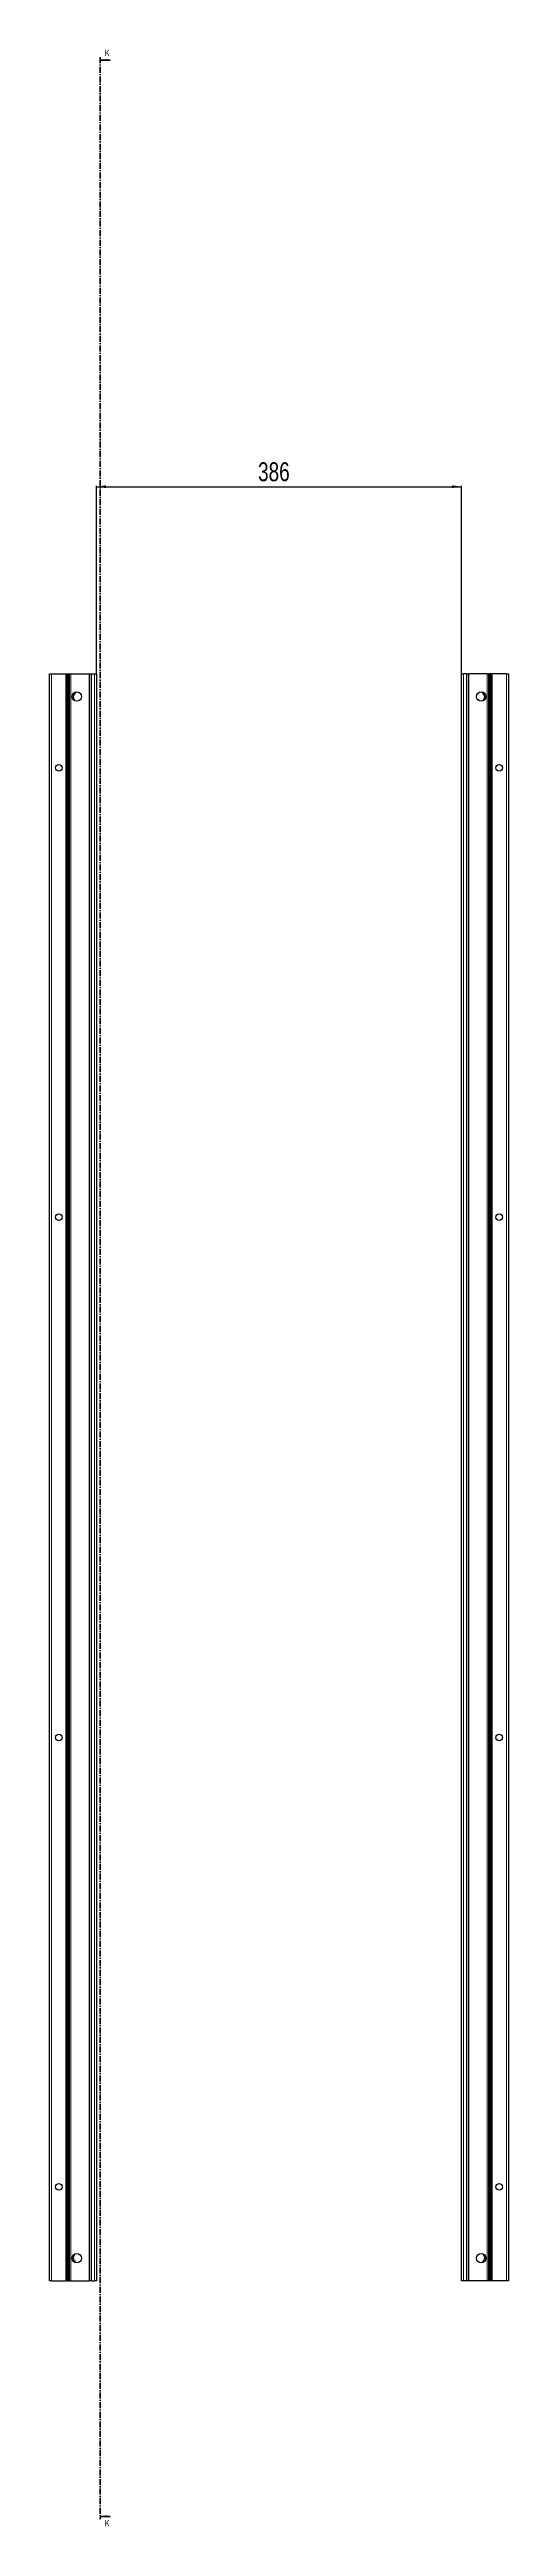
# Model space of a CAD drawing. Header units: millimetres. Extents: x -199 to 4366, y -1747 to 1507.
# Drawn here: x 2007 to 2493, y -1111 to 1507 of the extents above; entities that cross this region are included whole.
import ezdxf

# ---------------------------------------------------------------- set-up
doc = ezdxf.new("R2010")
doc.units = ezdxf.units.MM
doc.linetypes.add('CENTER', pattern=[10.16, 6.35, -1.27, 1.27, -1.27])
doc.layers.add('FORMAT', color=7, linetype='Continuous')
doc.styles.add('SLDTEXTSTYLE0', font='TXT', dxfattribs={"width": 0.75})
doc.dimstyles.new('SLDDIMSTYLE0', dxfattribs={"dimtxt": 20, "dimasz": 10, "dimexe": 0, "dimexo": 0.0625, "dimgap": 5, "dimtad": 2, "dimdec": 1, "dimrnd": 1e-09, "dimzin": 12, "dimdsep": 46, "dimtxsty": 'SLDTEXTSTYLE0', "dimsah": 1, "dimcen": 0.09, "dimadec": 0, "dimazin": 3, "dimtfac": 1, "dimtofl": 0, "dimtmove": 0, "dimatfit": 3, "dimfxl": 0, "dimfrac": 2, "dimtolj": 1, "dimtzin": 12, "dimarcsym": 0})

# ---------------------------------------------------------------- blocks, each defined once
blk = doc.blocks.new('_D_4')
at = {"layer": 'FORMAT'}
for p, q in [((2057.1, 847.2), (2057.1, 1046)), ((2057.1, 1045), (2443.1, 1045)), ((2443.1, 847.2), (2443.1, 1046))]:
    blk.add_line(p, q, dxfattribs=at)
for points in [[(2057.1, 1045), (2067.1, 1043.5), (2067.1, 1046.5)], [(2443.1, 1045), (2433.1, 1046.5), (2433.1, 1043.5)]]:
    blk.add_solid(points, dxfattribs=at)
at = {"layer": 'FORMAT', "insert": (2227.9, 1070.8), "char_height": 20, "attachment_point": 1, "style": 'SLDTEXTSTYLE0'}
blk.add_mtext('386', dxfattribs=at)

msp = doc.modelspace()

# ---------------------------------------------------------------- linework, layer by layer
at = {"color": 7, "linetype": 'CENTER', "lineweight": 35}
msp.add_line((2060.78, 1499.09), (2060.78, -1103.67), dxfattribs=at)
at = {"color": 7, "linetype": 'Continuous', "lineweight": 35}
for p, q in [((2071.42, 1496.09), (2060.78, 1496.09)), ((2071.42, -1100.67), (2060.78, -1100.67))]:
    msp.add_line(p, q, dxfattribs=at)
at = {"color": 7, "linetype": 'Continuous', "lineweight": 25}
for p, q in [((2007.35, -851.79), (2007.35, 847.21)), ((2007.35, 847.21), (2009.35, 847.21)), ((2009.35, 847.21), (2024.7, 847.21)), ((2024.7, 847.21), (2025.35, 847.21)), ((2025.35, 823.46), (2025.35, 847.21)), ((2025.35, 847.21), (2025.94, 847.21)), ((2025.94, 847.21), (2027.14, 847.21)), ((2027.14, 847.21), (2027.14, -851.79)), ((2027.14, 847.21), (2027.18, 847.21)), ((2027.18, 847.21), (2027.18, -851.79)), ((2027.18, 847.21), (2028.38, 847.21)), ((2028.38, 847.21), (2029.8, 847.21)), ((2029.8, 847.21), (2049.2, 847.21)), ((2049.2, 847.21), (2049.85, 847.21)), ((2049.85, -851.79), (2049.85, 847.21)), ((2049.85, 847.21), (2051.85, 847.21)), ((2051.85, 847.21), (2055.05, 847.21)), ((2055.05, 847.21), (2057.05, 847.21)), ((2057.05, 847.21), (2057.05, -851.79)), ((2443.05, -851.79), (2443.05, 847.21)), ((2443.05, 847.21), (2445.05, 847.21)), ((2448.25, 847.21), (2445.05, 847.21)), ((2448.25, 847.21), (2450.25, 847.21)), ((2450.25, 847.21), (2450.25, -851.79)), ((2450.25, 847.21), (2450.9, 847.21)), ((2470.3, 847.21), (2450.9, 847.21)), ((2470.3, 847.21), (2471.72, 847.21)), ((2472.92, 847.21), (2471.72, 847.21)), ((2472.92, -851.79), (2472.92, 847.21)), ((2472.96, 847.21), (2472.92, 847.21)), ((2472.96, -851.79), (2472.96, 847.21)), ((2474.16, 847.21), (2472.96, 847.21)), ((2474.16, 847.21), (2474.75, 847.21)), ((2474.75, 847.21), (2474.75, 823.46)), ((2474.75, 847.21), (2475.4, 847.21)), ((2490.75, 847.21), (2475.4, 847.21)), ((2490.75, 847.21), (2492.75, 847.21)), ((2492.75, 847.21), (2492.75, -851.79)), ((2025.41, 823.35), (2025.35, 823.46)), ((2025.35, 823.46), (2025.35, 821.96)), ((2025.35, 821.96), (2025.41, 822.06)), ((2025.35, 773.46), (2025.35, 821.96)), ((2025.41, 822.06), (2025.41, 823.35)), ((2035.4, 827.73), (2035.4, 828.14)), ((2464.7, 828.14), (2464.7, 827.73)), ((2474.75, 823.46), (2474.69, 823.35)), ((2474.69, 823.35), (2474.69, 822.06)), ((2474.69, 822.06), (2474.75, 821.96)), ((2474.75, 821.96), (2474.75, 823.46)), ((2474.75, 821.96), (2474.75, 773.46)), ((2025.41, 773.35), (2025.35, 773.46)), ((2025.35, 773.46), (2025.35, 771.96)), ((2025.35, 771.96), (2025.41, 772.06)), ((2025.35, 723.46), (2025.35, 771.96)), ((2025.41, 772.06), (2025.41, 773.35)), ((2474.75, 773.46), (2474.69, 773.35)), ((2474.69, 773.35), (2474.69, 772.06)), ((2474.69, 772.06), (2474.75, 771.96)), ((2474.75, 771.96), (2474.75, 773.46)), ((2474.75, 771.96), (2474.75, 723.46)), ((2025.41, 723.35), (2025.35, 723.46)), ((2025.35, 723.46), (2025.35, 721.96)), ((2025.35, 721.96), (2025.41, 722.06)), ((2025.35, 673.46), (2025.35, 721.96)), ((2025.41, 722.06), (2025.41, 723.35)), ((2474.75, 723.46), (2474.69, 723.35)), ((2474.69, 723.35), (2474.69, 722.06)), ((2474.69, 722.06), (2474.75, 721.96)), ((2474.75, 721.96), (2474.75, 723.46)), ((2474.75, 721.96), (2474.75, 673.46)), ((2025.41, 673.35), (2025.35, 673.46)), ((2025.35, 673.46), (2025.35, 671.96)), ((2025.35, 671.96), (2025.41, 672.06)), ((2025.35, 623.46), (2025.35, 671.96)), ((2025.41, 672.06), (2025.41, 673.35)), ((2474.75, 673.46), (2474.69, 673.35)), ((2474.69, 673.35), (2474.69, 672.06)), ((2474.69, 672.06), (2474.75, 671.96)), ((2474.75, 671.96), (2474.75, 673.46)), ((2474.75, 671.96), (2474.75, 623.46)), ((2025.41, 623.35), (2025.35, 623.46)), ((2025.35, 623.46), (2025.35, 621.96)), ((2025.35, 621.96), (2025.41, 622.06)), ((2025.35, 573.46), (2025.35, 621.96)), ((2025.41, 622.06), (2025.41, 623.35)), ((2474.75, 623.46), (2474.69, 623.35)), ((2474.69, 623.35), (2474.69, 622.06)), ((2474.69, 622.06), (2474.75, 621.96)), ((2474.75, 621.96), (2474.75, 623.46)), ((2474.75, 621.96), (2474.75, 573.46)), ((2025.41, 573.35), (2025.35, 573.46)), ((2025.35, 573.46), (2025.35, 571.96)), ((2025.35, 571.96), (2025.41, 572.06)), ((2025.35, 523.46), (2025.35, 571.96)), ((2025.41, 572.06), (2025.41, 573.35)), ((2474.75, 573.46), (2474.69, 573.35)), ((2474.69, 573.35), (2474.69, 572.06)), ((2474.69, 572.06), (2474.75, 571.96)), ((2474.75, 571.96), (2474.75, 573.46)), ((2474.75, 571.96), (2474.75, 523.46)), ((2025.41, 523.35), (2025.35, 523.46)), ((2025.35, 523.46), (2025.35, 521.96)), ((2025.35, 521.96), (2025.41, 522.06)), ((2025.35, 473.46), (2025.35, 521.96)), ((2025.41, 522.06), (2025.41, 523.35)), ((2474.75, 523.46), (2474.69, 523.35)), ((2474.69, 523.35), (2474.69, 522.06)), ((2474.69, 522.06), (2474.75, 521.96)), ((2474.75, 521.96), (2474.75, 523.46)), ((2474.75, 521.96), (2474.75, 473.46)), ((2025.41, 473.35), (2025.35, 473.46)), ((2025.35, 473.46), (2025.35, 471.96)), ((2025.35, 471.96), (2025.41, 472.06)), ((2025.35, 423.46), (2025.35, 471.96)), ((2025.41, 472.06), (2025.41, 473.35)), ((2474.75, 473.46), (2474.69, 473.35)), ((2474.69, 473.35), (2474.69, 472.06)), ((2474.69, 472.06), (2474.75, 471.96)), ((2474.75, 471.96), (2474.75, 473.46)), ((2474.75, 471.96), (2474.75, 423.46)), ((2025.41, 423.35), (2025.35, 423.46)), ((2025.35, 423.46), (2025.35, 421.96)), ((2025.35, 421.96), (2025.41, 422.06)), ((2025.35, 373.46), (2025.35, 421.96)), ((2025.41, 422.06), (2025.41, 423.35)), ((2474.75, 423.46), (2474.69, 423.35)), ((2474.69, 423.35), (2474.69, 422.06)), ((2474.69, 422.06), (2474.75, 421.96)), ((2474.75, 421.96), (2474.75, 423.46)), ((2474.75, 421.96), (2474.75, 373.46)), ((2025.41, 373.35), (2025.35, 373.46)), ((2025.35, 373.46), (2025.35, 371.96)), ((2025.35, 371.96), (2025.41, 372.06)), ((2025.35, 323.46), (2025.35, 371.96)), ((2025.41, 372.06), (2025.41, 373.35)), ((2474.75, 373.46), (2474.69, 373.35)), ((2474.69, 373.35), (2474.69, 372.06)), ((2474.69, 372.06), (2474.75, 371.96)), ((2474.75, 371.96), (2474.75, 373.46)), ((2474.75, 371.96), (2474.75, 323.46)), ((2025.41, 323.35), (2025.35, 323.46)), ((2025.35, 323.46), (2025.35, 321.96)), ((2025.35, 321.96), (2025.41, 322.06)), ((2025.35, 273.46), (2025.35, 321.96)), ((2025.41, 322.06), (2025.41, 323.35)), ((2474.75, 323.46), (2474.69, 323.35)), ((2474.69, 323.35), (2474.69, 322.06)), ((2474.69, 322.06), (2474.75, 321.96)), ((2474.75, 321.96), (2474.75, 323.46)), ((2474.75, 321.96), (2474.75, 273.46)), ((2025.41, 273.35), (2025.35, 273.46)), ((2025.35, 273.46), (2025.35, 271.96)), ((2025.35, 271.96), (2025.41, 272.06)), ((2025.35, 223.46), (2025.35, 271.96)), ((2025.41, 272.06), (2025.41, 273.35)), ((2474.75, 273.46), (2474.69, 273.35)), ((2474.69, 273.35), (2474.69, 272.06)), ((2474.69, 272.06), (2474.75, 271.96)), ((2474.75, 271.96), (2474.75, 273.46)), ((2474.75, 271.96), (2474.75, 223.46)), ((2025.41, 223.35), (2025.35, 223.46)), ((2025.35, 223.46), (2025.35, 221.96)), ((2025.35, 221.96), (2025.41, 222.06)), ((2025.35, 173.46), (2025.35, 221.96)), ((2025.41, 222.06), (2025.41, 223.35)), ((2474.75, 223.46), (2474.69, 223.35)), ((2474.69, 223.35), (2474.69, 222.06)), ((2474.69, 222.06), (2474.75, 221.96)), ((2474.75, 221.96), (2474.75, 223.46)), ((2474.75, 221.96), (2474.75, 173.46)), ((2025.41, 173.35), (2025.35, 173.46)), ((2025.35, 173.46), (2025.35, 171.96)), ((2025.35, 171.96), (2025.41, 172.06)), ((2025.35, 123.46), (2025.35, 171.96)), ((2025.41, 172.06), (2025.41, 173.35)), ((2474.75, 173.46), (2474.69, 173.35)), ((2474.69, 173.35), (2474.69, 172.06)), ((2474.69, 172.06), (2474.75, 171.96)), ((2474.75, 171.96), (2474.75, 173.46)), ((2474.75, 171.96), (2474.75, 123.46)), ((2025.41, 123.35), (2025.35, 123.46)), ((2025.35, 123.46), (2025.35, 121.96)), ((2025.35, 121.96), (2025.41, 122.06)), ((2025.35, 73.46), (2025.35, 121.96)), ((2025.41, 122.06), (2025.41, 123.35)), ((2474.75, 123.46), (2474.69, 123.35)), ((2474.69, 123.35), (2474.69, 122.06)), ((2474.69, 122.06), (2474.75, 121.96)), ((2474.75, 121.96), (2474.75, 123.46)), ((2474.75, 121.96), (2474.75, 73.46)), ((2025.41, 73.35), (2025.35, 73.46)), ((2025.35, 73.46), (2025.35, 71.96)), ((2025.35, 71.96), (2025.41, 72.06)), ((2025.35, 23.46), (2025.35, 71.96)), ((2025.41, 72.06), (2025.41, 73.35)), ((2474.75, 73.46), (2474.69, 73.35)), ((2474.69, 73.35), (2474.69, 72.06)), ((2474.69, 72.06), (2474.75, 71.96)), ((2474.75, 71.96), (2474.75, 73.46)), ((2474.75, 71.96), (2474.75, 23.46)), ((2025.41, 23.35), (2025.35, 23.46)), ((2025.35, 23.46), (2025.35, 21.96)), ((2025.35, 21.96), (2025.41, 22.06)), ((2025.35, -26.54), (2025.35, 21.96)), ((2025.41, 22.06), (2025.41, 23.35)), ((2474.75, 23.46), (2474.69, 23.35)), ((2474.69, 23.35), (2474.69, 22.06)), ((2474.69, 22.06), (2474.75, 21.96)), ((2474.75, 21.96), (2474.75, 23.46)), ((2474.75, 21.96), (2474.75, -26.54)), ((2025.41, -26.65), (2025.35, -26.54)), ((2025.35, -26.54), (2025.35, -28.04)), ((2025.35, -28.04), (2025.41, -27.94)), ((2025.35, -76.54), (2025.35, -28.04)), ((2025.41, -27.94), (2025.41, -26.65)), ((2474.75, -26.54), (2474.69, -26.65)), ((2474.69, -26.65), (2474.69, -27.94)), ((2474.69, -27.94), (2474.75, -28.04)), ((2474.75, -28.04), (2474.75, -26.54)), ((2474.75, -28.04), (2474.75, -76.54)), ((2025.41, -76.65), (2025.35, -76.54)), ((2025.35, -76.54), (2025.35, -78.04)), ((2025.35, -78.04), (2025.41, -77.94)), ((2025.35, -126.54), (2025.35, -78.04)), ((2025.41, -77.94), (2025.41, -76.65)), ((2474.75, -76.54), (2474.69, -76.65)), ((2474.69, -76.65), (2474.69, -77.94)), ((2474.69, -77.94), (2474.75, -78.04)), ((2474.75, -78.04), (2474.75, -76.54)), ((2474.75, -78.04), (2474.75, -126.54)), ((2025.41, -126.65), (2025.35, -126.54)), ((2025.35, -126.54), (2025.35, -128.04)), ((2025.35, -128.04), (2025.41, -127.94)), ((2025.35, -176.54), (2025.35, -128.04)), ((2025.41, -127.94), (2025.41, -126.65)), ((2474.75, -126.54), (2474.69, -126.65)), ((2474.69, -126.65), (2474.69, -127.94)), ((2474.69, -127.94), (2474.75, -128.04)), ((2474.75, -128.04), (2474.75, -126.54)), ((2474.75, -128.04), (2474.75, -176.54)), ((2025.41, -176.65), (2025.35, -176.54)), ((2025.35, -176.54), (2025.35, -178.04)), ((2025.35, -178.04), (2025.41, -177.94)), ((2025.35, -226.54), (2025.35, -178.04)), ((2025.41, -177.94), (2025.41, -176.65)), ((2474.75, -176.54), (2474.69, -176.65)), ((2474.69, -176.65), (2474.69, -177.94)), ((2474.69, -177.94), (2474.75, -178.04)), ((2474.75, -178.04), (2474.75, -176.54)), ((2474.75, -178.04), (2474.75, -226.54)), ((2025.41, -226.65), (2025.35, -226.54)), ((2025.35, -226.54), (2025.35, -228.04)), ((2025.35, -228.04), (2025.41, -227.94)), ((2025.35, -276.54), (2025.35, -228.04)), ((2025.41, -227.94), (2025.41, -226.65)), ((2474.75, -226.54), (2474.69, -226.65)), ((2474.69, -226.65), (2474.69, -227.94)), ((2474.69, -227.94), (2474.75, -228.04)), ((2474.75, -228.04), (2474.75, -226.54)), ((2474.75, -228.04), (2474.75, -276.54)), ((2025.41, -276.65), (2025.35, -276.54)), ((2025.35, -276.54), (2025.35, -278.04)), ((2025.35, -278.04), (2025.41, -277.94)), ((2025.35, -326.54), (2025.35, -278.04)), ((2025.41, -277.94), (2025.41, -276.65)), ((2474.75, -276.54), (2474.69, -276.65)), ((2474.69, -276.65), (2474.69, -277.94)), ((2474.69, -277.94), (2474.75, -278.04)), ((2474.75, -278.04), (2474.75, -276.54)), ((2474.75, -278.04), (2474.75, -326.54)), ((2025.41, -326.65), (2025.35, -326.54)), ((2025.35, -326.54), (2025.35, -328.04)), ((2025.35, -328.04), (2025.41, -327.94)), ((2025.35, -376.54), (2025.35, -328.04)), ((2025.41, -327.94), (2025.41, -326.65)), ((2474.75, -326.54), (2474.69, -326.65)), ((2474.69, -326.65), (2474.69, -327.94)), ((2474.69, -327.94), (2474.75, -328.04)), ((2474.75, -328.04), (2474.75, -326.54)), ((2474.75, -328.04), (2474.75, -376.54)), ((2025.41, -376.65), (2025.35, -376.54)), ((2025.35, -376.54), (2025.35, -378.04)), ((2025.35, -378.04), (2025.41, -377.94)), ((2025.35, -426.54), (2025.35, -378.04)), ((2025.41, -377.94), (2025.41, -376.65)), ((2474.75, -376.54), (2474.69, -376.65)), ((2474.69, -376.65), (2474.69, -377.94)), ((2474.69, -377.94), (2474.75, -378.04)), ((2474.75, -378.04), (2474.75, -376.54)), ((2474.75, -378.04), (2474.75, -426.54)), ((2025.41, -426.65), (2025.35, -426.54)), ((2025.35, -426.54), (2025.35, -428.04)), ((2025.35, -428.04), (2025.41, -427.94)), ((2025.35, -476.54), (2025.35, -428.04)), ((2025.41, -427.94), (2025.41, -426.65)), ((2474.75, -426.54), (2474.69, -426.65)), ((2474.69, -426.65), (2474.69, -427.94)), ((2474.69, -427.94), (2474.75, -428.04)), ((2474.75, -428.04), (2474.75, -426.54)), ((2474.75, -428.04), (2474.75, -476.54)), ((2025.41, -476.65), (2025.35, -476.54)), ((2025.35, -476.54), (2025.35, -478.04)), ((2025.35, -478.04), (2025.41, -477.94)), ((2025.35, -526.54), (2025.35, -478.04)), ((2025.41, -477.94), (2025.41, -476.65)), ((2474.75, -476.54), (2474.69, -476.65)), ((2474.69, -476.65), (2474.69, -477.94)), ((2474.69, -477.94), (2474.75, -478.04)), ((2474.75, -478.04), (2474.75, -476.54)), ((2474.75, -478.04), (2474.75, -526.54)), ((2025.41, -526.65), (2025.35, -526.54)), ((2025.35, -526.54), (2025.35, -528.04)), ((2025.35, -528.04), (2025.41, -527.94)), ((2025.35, -576.54), (2025.35, -528.04)), ((2025.41, -527.94), (2025.41, -526.65)), ((2474.75, -526.54), (2474.69, -526.65)), ((2474.69, -526.65), (2474.69, -527.94)), ((2474.69, -527.94), (2474.75, -528.04)), ((2474.75, -528.04), (2474.75, -526.54)), ((2474.75, -528.04), (2474.75, -576.54)), ((2025.41, -576.65), (2025.35, -576.54)), ((2025.35, -576.54), (2025.35, -578.04)), ((2025.35, -578.04), (2025.41, -577.94)), ((2025.35, -626.54), (2025.35, -578.04)), ((2025.41, -577.94), (2025.41, -576.65)), ((2474.75, -576.54), (2474.69, -576.65)), ((2474.69, -576.65), (2474.69, -577.94)), ((2474.69, -577.94), (2474.75, -578.04)), ((2474.75, -578.04), (2474.75, -576.54)), ((2474.75, -578.04), (2474.75, -626.54)), ((2025.41, -626.65), (2025.35, -626.54)), ((2025.35, -626.54), (2025.35, -628.04)), ((2025.35, -628.04), (2025.41, -627.94)), ((2025.35, -676.54), (2025.35, -628.04)), ((2025.41, -627.94), (2025.41, -626.65)), ((2474.75, -626.54), (2474.69, -626.65)), ((2474.69, -626.65), (2474.69, -627.94)), ((2474.69, -627.94), (2474.75, -628.04)), ((2474.75, -628.04), (2474.75, -626.54)), ((2474.75, -628.04), (2474.75, -676.54)), ((2025.41, -676.65), (2025.35, -676.54)), ((2025.35, -676.54), (2025.35, -678.04)), ((2025.35, -678.04), (2025.41, -677.94)), ((2025.35, -726.54), (2025.35, -678.04)), ((2025.41, -677.94), (2025.41, -676.65)), ((2474.75, -676.54), (2474.69, -676.65)), ((2474.69, -676.65), (2474.69, -677.94)), ((2474.69, -677.94), (2474.75, -678.04)), ((2474.75, -678.04), (2474.75, -676.54)), ((2474.75, -678.04), (2474.75, -726.54)), ((2025.41, -726.65), (2025.35, -726.54)), ((2025.35, -726.54), (2025.35, -728.04)), ((2025.35, -728.04), (2025.41, -727.94)), ((2025.35, -776.54), (2025.35, -728.04)), ((2025.41, -727.94), (2025.41, -726.65)), ((2474.75, -726.54), (2474.69, -726.65)), ((2474.69, -726.65), (2474.69, -727.94)), ((2474.69, -727.94), (2474.75, -728.04)), ((2474.75, -728.04), (2474.75, -726.54)), ((2474.75, -728.04), (2474.75, -776.54)), ((2025.41, -776.65), (2025.35, -776.54)), ((2025.35, -776.54), (2025.35, -778.04)), ((2025.35, -778.04), (2025.41, -777.94)), ((2025.35, -826.54), (2025.35, -778.04)), ((2025.41, -777.94), (2025.41, -776.65)), ((2474.75, -776.54), (2474.69, -776.65)), ((2474.69, -776.65), (2474.69, -777.94)), ((2474.69, -777.94), (2474.75, -778.04)), ((2474.75, -778.04), (2474.75, -776.54)), ((2474.75, -778.04), (2474.75, -826.54)), ((2025.41, -826.65), (2025.35, -826.54)), ((2025.35, -826.54), (2025.35, -828.04)), ((2025.35, -828.04), (2025.41, -827.94)), ((2025.35, -851.79), (2025.35, -828.04)), ((2025.41, -827.94), (2025.41, -826.65)), ((2035.4, -832.73), (2035.4, -832.32)), ((2464.7, -832.32), (2464.7, -832.73)), ((2474.75, -826.54), (2474.69, -826.65)), ((2474.69, -826.65), (2474.69, -827.94)), ((2474.69, -827.94), (2474.75, -828.04)), ((2474.75, -828.04), (2474.75, -826.54)), ((2474.75, -828.04), (2474.75, -851.79)), ((2009.35, -851.79), (2007.35, -851.79)), ((2009.35, -851.79), (2024.7, -851.79)), ((2025.35, -851.79), (2024.7, -851.79)), ((2025.94, -851.79), (2025.35, -851.79)), ((2025.94, -851.79), (2027.14, -851.79)), ((2027.14, -851.79), (2027.18, -851.79)), ((2027.18, -851.79), (2028.38, -851.79)), ((2029.8, -851.79), (2028.38, -851.79)), ((2029.8, -851.79), (2049.2, -851.79)), ((2049.85, -851.79), (2049.2, -851.79)), ((2051.85, -851.79), (2049.85, -851.79)), ((2051.85, -851.79), (2055.05, -851.79)), ((2057.05, -851.79), (2055.05, -851.79)), ((2445.05, -851.79), (2443.05, -851.79)), ((2448.25, -851.79), (2445.05, -851.79)), ((2450.25, -851.79), (2448.25, -851.79)), ((2450.9, -851.79), (2450.25, -851.79)), ((2470.3, -851.79), (2450.9, -851.79)), ((2471.72, -851.79), (2470.3, -851.79)), ((2472.92, -851.79), (2471.72, -851.79)), ((2472.96, -851.79), (2472.92, -851.79)), ((2474.16, -851.79), (2472.96, -851.79)), ((2474.75, -851.79), (2474.16, -851.79)), ((2475.4, -851.79), (2474.75, -851.79)), ((2490.75, -851.79), (2475.4, -851.79)), ((2492.75, -851.79), (2490.75, -851.79))]:
    msp.add_line(p, q, dxfattribs=at)
at = {"color": 8, "linetype": 'Continuous', "lineweight": 18}
for p, q in [((2009.35, 847.21), (2009.35, -851.79)), ((2024.7, -851.79), (2024.7, 847.21)), ((2025.94, 847.21), (2025.94, -851.79)), ((2028.38, -851.79), (2028.38, 847.21)), ((2029.8, 847.21), (2029.8, -851.79)), ((2049.2, -851.79), (2049.2, 847.21)), ((2051.85, 847.21), (2051.85, -851.79)), ((2055.05, -851.79), (2055.05, 847.21)), ((2445.05, 847.21), (2445.05, -851.79)), ((2448.25, -851.79), (2448.25, 847.21)), ((2450.9, 847.21), (2450.9, -851.79)), ((2470.3, -851.79), (2470.3, 847.21)), ((2471.72, 847.21), (2471.72, -851.79)), ((2474.16, -851.79), (2474.16, 847.21)), ((2475.4, 847.21), (2475.4, -851.79)), ((2490.75, -851.79), (2490.75, 847.21))]:
    msp.add_line(p, q, dxfattribs=at)
at = {"color": 7, "linetype": 'Continuous', "lineweight": 25}
for centre, radius in [((2036.2, 823.21), 5), ((2463.9, 823.21), 5), ((2017.25, 747.71), 3.5), ((2482.85, 747.71), 3.5), ((2017.25, 272.71), 3.5), ((2482.85, 272.71), 3.5), ((2017.25, -277.29), 3.5), ((2482.85, -277.29), 3.5), ((2017.25, -752.29), 3.5), ((2482.85, -752.29), 3.5), ((2036.2, -827.79), 5), ((2463.9, -827.79), 5)]:
    msp.add_circle(centre, radius, dxfattribs=at)
for centre, radius, start, end in [((2037.7, 822.71), 5.25, 119.14074, 233.81086), ((2034.9, 827.73), 0.5, 299.14074, 0), ((2465.2, 827.73), 0.5, 180, 240.85926), ((2462.4, 822.71), 5.25, 306.18913, 60.85926), ((2037.7, -827.29), 5.25, 126.18914, 240.85926), ((2034.9, -832.32), 0.5, 0, 60.85926), ((2465.2, -832.32), 0.5, 119.14074, 180), ((2462.4, -827.29), 5.25, 299.14074, 53.81085)]:
    msp.add_arc(centre, radius, start, end, dxfattribs=at)
at = {"color": 7, "linetype": 'Continuous', "lineweight": 35}
for points in [[(2060.78, 1496.09), (2067.78, 1494.97), (2067.78, 1497.21)], [(2060.78, -1100.67), (2067.78, -1101.79), (2067.78, -1099.55)]]:
    msp.add_solid(points, dxfattribs=at)

# ---------------------------------------------------------------- texts
at = {"color": 7, "linetype": 'Continuous', "char_height": 7, "attachment_point": 1, "style": 'SLDTEXTSTYLE0'}
for insert in [(2065.91, 1507.18), (2065.91, -1104.37)]:
    msp.add_mtext('K', dxfattribs=dict(at, insert=insert))

# ---------------------------------------------------------------- dimensions: what is measured, and where the dimension line sits
at = {"layer": 'FORMAT'}
dim = msp.add_linear_dim(base=(2443.05, 1045), p1=(2057.05, 847.21), p2=(2443.05, 847.21), dimstyle='SLDDIMSTYLE0', dxfattribs=at)
dim.commit()
dim.dimension.update_dxf_attribs({"geometry": '_D_4', "text_midpoint": (2250.05, 1045), "dimtype": 160})

doc.saveas('drawing.dxf')
